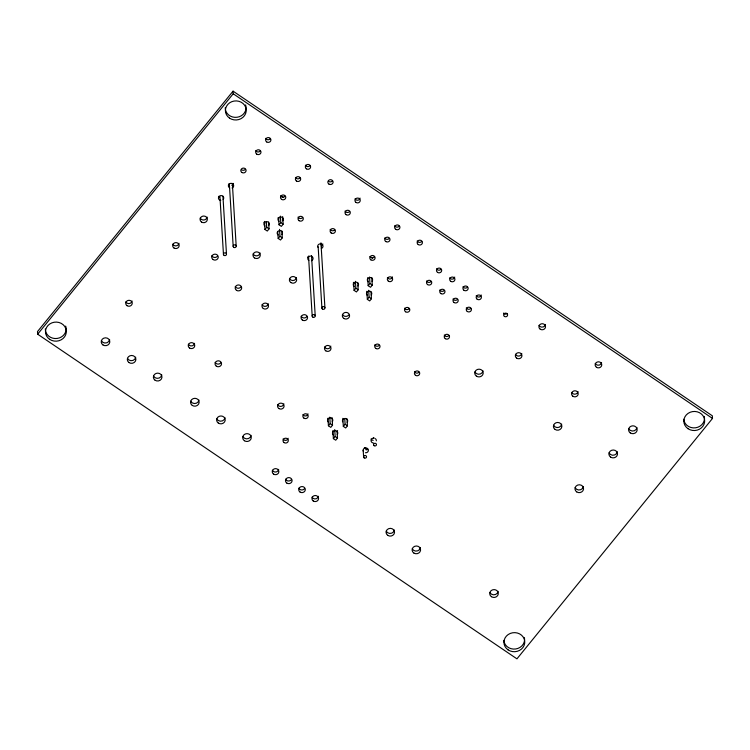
<?xml version="1.0" encoding="UTF-8"?>
<svg xmlns="http://www.w3.org/2000/svg" width="750" height="750" viewBox="0 0 750 750"><rect width="100%" height="100%" fill="white"/><g stroke="black" fill="none" stroke-linecap="round" stroke-linejoin="round"><path stroke-width="1.12" d="M233.053 91.153L37.5 331.566L37.659 334.191L516.947 658.847L712.5 418.434L712.341 415.809L233.053 91.153L233.212 93.778L37.659 334.191M268.631 221.991L269.053 228.881L267.291 231.047L264.947 229.462L266.709 227.297L266.353 221.55M282.666 216.628L283.134 224.194L281.372 226.359L279.028 224.775L280.791 222.609L280.387 216.122M281.878 230.963L282.3 237.853L280.538 240.019L278.194 238.434L279.956 236.269L279.534 229.378M357.778 282.9L358.2 289.791L356.438 291.956L354.094 290.372L355.856 288.206L355.434 281.316M371.812 277.538L372.281 285.113L370.519 287.269L368.175 285.684L369.938 283.519L369.534 277.031M371.025 291.881L371.447 298.762L369.684 300.928L367.341 299.344L369.103 297.178L368.681 290.287M332.072 417.656L332.531 425.203L330.769 427.369L328.425 425.784L330.188 423.619L329.794 417.131M337.069 431.166L337.491 438.047L335.728 440.212L333.384 438.628L335.147 436.462L334.725 429.572M347.016 418.931L347.438 425.822L345.675 427.987L343.331 426.403L345.094 424.237L344.747 418.491M233.212 93.778L712.5 418.434M280.744 195.666L283.566 197.578M369.891 256.584L372.712 258.497M280.791 222.609L283.134 224.194M369.938 283.519L372.281 285.113M266.709 227.297L269.053 228.881M279.956 236.269L282.3 237.853M355.856 288.206L358.2 289.791M369.103 297.178L371.447 298.762M345.094 424.237L347.438 425.822M330.188 423.619L332.531 425.203M335.147 436.462L337.491 438.047M368.175 285.684L367.716 278.137A15.591 4.05 -55.9 0 0 367.669 277.762M366.853 291.3L367.341 299.344M353.606 282.328L354.094 290.372M363.206 450.272L363.619 457.022M342.844 418.359L343.331 426.403M332.897 430.584L333.384 438.628M320.944 242.822L324.919 307.762M318.15 246.722L321.909 308.184M327.966 418.209L328.425 425.784M311.531 255.628L315.206 315.75M308.522 256.05L312.197 316.172M278.634 218.306L279.028 224.775M281.925 234.459A2.644 2.419 -3.5 0 0 281.4 231.075A2.644 2.419 -3.5 0 0 277.697 231.591L278.194 238.434M264.45 221.419L264.947 229.462M232.35 183.403L236.184 246.019M229.35 183.825L233.175 246.441M222.938 196.209L226.472 254.006M219.928 196.631L223.463 254.428M636.984 427.556A4.303 3.938 -3.5 0 1 628.762 428.709M617.316 451.744A4.303 3.938 -3.5 0 1 609.084 452.897M161.775 374.869A4.303 3.938 -3.5 0 1 153.553 376.022M135.703 357.216A4.303 3.938 -3.5 0 1 127.481 358.369M109.631 339.553A4.303 3.938 -3.5 0 1 101.409 340.706M225.019 417.712A4.303 3.938 -3.5 0 1 216.797 418.866M198.956 400.059A4.303 3.938 -3.5 0 1 190.734 401.212M481.209 294.984A2.606 2.381 -3.5 0 1 476.222 295.678M441.009 269.241A2.606 2.381 -3.5 0 1 436.528 268.791M470.775 308.344A2.606 2.381 -3.5 0 1 466.294 307.894M467.475 287.166A2.606 2.381 -3.5 0 1 462.994 286.716M444.309 290.419A2.606 2.381 -3.5 0 1 439.828 289.969M457.538 299.381A2.606 2.381 -3.5 0 1 453.056 298.931M431.072 281.456A2.606 2.381 -3.5 0 1 426.591 281.006M454.744 277.059A2.606 2.381 -3.5 0 1 449.756 277.753M132.056 300.975A3.263 2.981 -3.5 0 1 125.822 301.856M217.434 256.275A3.263 2.981 -3.5 0 1 211.838 255.712M178.987 243.281A3.263 2.981 -3.5 0 1 172.753 244.153M240.872 287.062A3.263 2.981 -3.5 0 1 235.275 286.5M194.569 343.322A3.263 2.981 -3.5 0 1 188.344 344.203M220.744 362.916A3.263 2.981 -3.5 0 1 215.147 362.353M268.303 303.778A3.263 2.981 -3.5 0 1 262.078 304.659M330.825 346.125A3.263 2.981 -3.5 0 1 324.591 347.006M483.019 370.847A4.237 3.872 -3.5 0 1 474.928 371.981M578.006 391.519A3.309 3.028 -3.5 0 1 571.678 392.409M521.775 353.428A3.309 3.028 -3.5 0 1 515.447 354.309M334.716 229.819A2.644 2.419 -3.5 0 1 330.169 229.359M299.991 177.881A2.644 2.419 -3.5 0 1 295.444 177.422M309.928 165.666A2.644 2.419 -3.5 0 1 305.381 165.216M270.234 138.778A2.644 2.419 -3.5 0 1 265.688 138.319M260.297 150.994A2.644 2.419 -3.5 0 1 255.75 150.534M389.316 238.387A2.644 2.419 -3.5 0 1 384.769 237.928M360.056 198.112A2.644 2.419 -3.5 0 1 355.003 198.825M349.613 211.5A2.644 2.419 -3.5 0 1 345.066 211.041M220.772 200.391A2.644 2.419 -3.5 0 1 218.559 197.306A2.644 2.419 -3.5 0 1 222.281 195.816A2.644 2.419 -3.5 0 1 223.2 199.416M219.338 197.316A2.644 2.419 -3.5 0 1 218.494 196.331M229.434 187.725A2.644 2.419 -3.5 0 1 229.219 184.022A2.644 2.419 -3.5 0 1 233.241 184.425A2.644 2.419 -3.5 0 1 232.059 187.988M233.484 183.412A2.644 2.419 -3.5 0 1 231.9 185.363M229.275 185.1A2.644 2.419 -3.5 0 1 228.431 184.125M308.663 257.812A2.644 2.419 -3.5 0 1 307.819 256.837M317.906 247.247A2.644 2.419 -3.5 0 1 319.303 244.059A2.644 2.419 -3.5 0 1 322.772 245.297A2.644 2.419 -3.5 0 1 321.384 248.494M322.809 243.919A2.644 2.419 -3.5 0 1 321.216 245.869M278.672 469.359A3.309 3.028 -3.5 0 1 272.344 470.25M291.272 479.784A3.309 3.028 -3.5 0 1 285.581 479.213M363.309 451.322A2.644 2.419 -3.5 0 1 365.138 447.994A2.644 2.419 -3.5 0 1 368.381 450.188A2.644 2.419 -3.5 0 1 365.419 452.756M373.369 442.987A2.644 2.419 -3.5 0 1 371.062 440.316A2.644 2.419 -3.5 0 1 374.006 438.169M375.272 438.628A2.644 2.419 -3.5 0 1 376.312 440.841M342.628 421.847A2.644 2.419 -3.5 0 1 345.375 418.463A2.644 2.419 -3.5 0 1 347.175 422.306M328.575 422.213A2.644 2.419 -3.5 0 1 328.05 418.819A2.644 2.419 -3.5 0 1 331.753 418.303A2.644 2.419 -3.5 0 1 332.278 421.688M333.534 435.038A2.644 2.419 -3.5 0 1 333.009 431.653A2.644 2.419 -3.5 0 1 336.713 431.128A2.644 2.419 -3.5 0 1 337.238 434.522M308.822 260.438A2.644 2.419 -3.5 0 1 308.597 256.734A2.644 2.419 -3.5 0 1 312.628 257.147A2.644 2.419 -3.5 0 1 311.447 260.7M354.309 286.519A2.644 2.419 -3.5 0 1 353.784 283.134A2.644 2.419 -3.5 0 1 357.488 282.609A2.644 2.419 -3.5 0 1 358.012 285.994M368.372 281.841A2.644 2.419 -3.5 0 1 367.847 278.456A2.644 2.419 -3.5 0 1 371.55 277.931A2.644 2.419 -3.5 0 1 372.075 281.316M367.538 295.481A2.644 2.419 -3.5 0 1 367.013 292.097A2.644 2.419 -3.5 0 1 370.716 291.581A2.644 2.419 -3.5 0 1 371.241 294.966M264.994 226.013A2.644 2.419 -3.5 0 1 264.459 222.628A2.644 2.419 -3.5 0 1 268.163 222.112A2.644 2.419 -3.5 0 1 268.697 225.497M279.056 221.334A2.644 2.419 -3.5 0 1 278.531 217.95A2.644 2.419 -3.5 0 1 282.234 217.434A2.644 2.419 -3.5 0 1 282.759 220.819M278.222 234.975A2.644 2.419 -3.5 0 1 277.697 231.591M367.697 449.156A2.644 2.419 -3.5 0 1 366.619 449.944M507.056 313.406A1.988 1.819 -3.5 0 1 503.634 313.059M374.409 256.706A2.644 2.419 -3.5 0 1 370.706 257.222M704.325 416.419A10.425 9.544 -3.5 0 1 695.569 427.8A10.425 9.544 -3.5 0 1 683.719 419.306M399.244 226.172A2.644 2.419 -3.5 0 1 394.697 225.712M524.419 637.603A10.425 9.544 -3.5 0 1 515.662 648.984A10.425 9.544 -3.5 0 1 503.803 640.491M409.134 308.644A2.644 2.419 -3.5 0 1 404.587 308.184M601.575 362.541A3.309 3.028 -3.5 0 1 595.247 363.431M545.344 324.45A3.309 3.028 -3.5 0 1 539.016 325.341M419.025 372.169A2.644 2.419 -3.5 0 1 414.478 371.709M283.884 403.828A3.263 2.981 -3.5 0 1 277.659 404.7M302.625 217.547A2.644 2.419 -3.5 0 1 298.069 217.088M394.341 530.034A4.237 3.872 -3.5 0 1 386.25 531.169M332.428 180.909A2.644 2.419 -3.5 0 1 328.725 181.425M392.447 276.881A2.644 2.419 -3.5 0 1 387.394 277.594M448.828 335.531A2.644 2.419 -3.5 0 1 444.281 335.072M354.15 283.894A2.644 2.419 -3.5 0 1 353.306 282.919M421.744 241.416A2.644 2.419 -3.5 0 1 417.197 240.956M348.703 315.066A3.647 3.337 -3.5 0 1 342.441 314.428M420.394 547.678A4.237 3.872 -3.5 0 1 412.294 548.812M379.331 345.281A2.644 2.419 -3.5 0 1 374.784 344.822M285.094 196.2A2.644 2.419 -3.5 0 1 281.391 196.725M245.4 169.312A2.644 2.419 -3.5 0 1 241.697 169.828M251.091 435.375A4.303 3.938 -3.5 0 1 242.869 436.528M304.5 488.747A3.309 3.028 -3.5 0 1 298.809 488.175M306.759 316.772A3.263 2.981 -3.5 0 1 301.153 316.209M318.375 496.256A3.309 3.028 -3.5 0 1 312.047 497.137M264.834 223.387A2.644 2.419 -3.5 0 1 263.981 222.413M337.584 430.725A2.644 2.419 -3.5 0 1 337.078 431.897M561.684 424.134A4.237 3.872 -3.5 0 1 553.584 425.269M498.113 591.337A4.303 3.938 -3.5 0 1 489.891 592.491M583.369 486.516A4.303 3.938 -3.5 0 1 575.147 487.669M207.159 217.097A3.647 3.337 -3.5 0 1 200.194 218.072M278.897 218.709A2.644 2.419 -3.5 0 1 278.053 217.734M260.091 252.947A3.647 3.337 -3.5 0 1 253.125 253.931M296.475 277.603A3.647 3.337 -3.5 0 1 289.509 278.578M307.997 413.831A2.644 2.419 -3.5 0 1 302.934 414.544M288.131 438.263A2.644 2.419 -3.5 0 1 283.069 438.966M373.209 440.363A2.644 2.419 -3.5 0 1 371.091 438.928M245.606 104.897A10.425 9.544 -3.5 0 1 237.122 117.253A10.425 9.544 -3.5 0 1 225.225 107.756M65.7 326.081A10.425 9.544 -3.5 0 1 57.206 338.438A10.425 9.544 -3.5 0 1 45.319 328.941M364.378 447.619A1.463 1.341 -3.5 0 1 365.756 449.738M373.969 437.981A1.463 1.341 -3.5 0 1 373.369 437.569M233.766 247.35A1.519 1.387 -3.5 0 0 236.184 246.384A1.519 1.387 -3.5 0 0 234.084 244.959A1.519 1.387 -3.5 0 0 233.766 247.35M224.062 255.347A1.519 1.387 -3.5 0 0 226.481 254.372A1.519 1.387 -3.5 0 0 224.372 252.947A1.519 1.387 -3.5 0 0 224.062 255.347M236.475 290.325A3.263 2.981 -3.5 0 0 241.659 288.253A3.263 2.981 -3.5 0 0 237.15 285.197A3.263 2.981 -3.5 0 0 236.475 290.325M630.291 432.928A4.303 3.938 -3.5 0 0 637.144 430.181A4.303 3.938 -3.5 0 0 631.191 426.15A4.303 3.938 -3.5 0 0 630.291 432.928M173.963 247.978A3.263 2.981 -3.5 0 0 179.147 245.906A3.263 2.981 -3.5 0 0 174.637 242.85A3.263 2.981 -3.5 0 0 173.963 247.978M610.622 457.116A4.303 3.938 -3.5 0 0 617.475 454.369A4.303 3.938 -3.5 0 0 611.512 450.338A4.303 3.938 -3.5 0 0 610.622 457.116M155.081 380.241A4.303 3.938 -3.5 0 0 161.934 377.494A4.303 3.938 -3.5 0 0 155.981 373.463A4.303 3.938 -3.5 0 0 155.081 380.241M129.019 362.578A4.303 3.938 -3.5 0 0 135.862 359.841A4.303 3.938 -3.5 0 0 129.909 355.8A4.303 3.938 -3.5 0 0 129.019 362.578M102.947 344.925A4.303 3.938 -3.5 0 0 109.791 342.178A4.303 3.938 -3.5 0 0 103.838 338.147A4.303 3.938 -3.5 0 0 102.947 344.925M192.263 405.422A4.303 3.938 -3.5 0 0 199.116 402.684A4.303 3.938 -3.5 0 0 193.162 398.644A4.303 3.938 -3.5 0 0 192.263 405.422M477.216 299.269A2.606 2.381 -3.5 0 0 481.369 297.609A2.606 2.381 -3.5 0 0 477.759 295.162A2.606 2.381 -3.5 0 0 477.216 299.269M437.522 272.381A2.606 2.381 -3.5 0 0 441.675 270.712A2.606 2.381 -3.5 0 0 438.066 268.275A2.606 2.381 -3.5 0 0 437.522 272.381M467.288 311.484A2.606 2.381 -3.5 0 0 471.431 309.816A2.606 2.381 -3.5 0 0 467.822 307.378A2.606 2.381 -3.5 0 0 467.288 311.484M463.988 290.306A2.606 2.381 -3.5 0 0 468.141 288.647A2.606 2.381 -3.5 0 0 464.531 286.2A2.606 2.381 -3.5 0 0 463.988 290.306M440.822 293.559A2.606 2.381 -3.5 0 0 444.966 291.891A2.606 2.381 -3.5 0 0 441.356 289.444A2.606 2.381 -3.5 0 0 440.822 293.559M454.05 302.522A2.606 2.381 -3.5 0 0 458.203 300.853A2.606 2.381 -3.5 0 0 454.594 298.416A2.606 2.381 -3.5 0 0 454.05 302.522M427.584 284.597A2.606 2.381 -3.5 0 0 431.737 282.928A2.606 2.381 -3.5 0 0 428.128 280.481A2.606 2.381 -3.5 0 0 427.584 284.597M450.75 281.344A2.606 2.381 -3.5 0 0 454.903 279.684A2.606 2.381 -3.5 0 0 451.294 277.238A2.606 2.381 -3.5 0 0 450.75 281.344M127.022 305.681A3.263 2.981 -3.5 0 0 132.216 303.6A3.263 2.981 -3.5 0 0 127.706 300.544A3.263 2.981 -3.5 0 0 127.022 305.681M213.038 259.537A3.263 2.981 -3.5 0 0 218.231 257.456A3.263 2.981 -3.5 0 0 213.713 254.4A3.263 2.981 -3.5 0 0 213.038 259.537M189.544 348.028A3.263 2.981 -3.5 0 0 194.728 345.947A3.263 2.981 -3.5 0 0 190.219 342.891A3.263 2.981 -3.5 0 0 189.544 348.028M216.347 366.188A3.263 2.981 -3.5 0 0 221.531 364.106A3.263 2.981 -3.5 0 0 217.022 361.05A3.263 2.981 -3.5 0 0 216.347 366.188M263.278 308.484A3.263 2.981 -3.5 0 0 268.463 306.403A3.263 2.981 -3.5 0 0 263.953 303.347A3.263 2.981 -3.5 0 0 263.278 308.484M325.791 350.831A3.263 2.981 -3.5 0 0 330.984 348.75A3.263 2.981 -3.5 0 0 326.475 345.694A3.263 2.981 -3.5 0 0 325.791 350.831M476.438 376.172A4.237 3.872 -3.5 0 0 483.178 373.472A4.237 3.872 -3.5 0 0 477.319 369.497A4.237 3.872 -3.5 0 0 476.438 376.172M572.897 396.253A3.309 3.028 -3.5 0 0 578.175 394.144A3.309 3.028 -3.5 0 0 573.591 391.041A3.309 3.028 -3.5 0 0 572.897 396.253M516.666 358.163A3.309 3.028 -3.5 0 0 521.934 356.053A3.309 3.028 -3.5 0 0 517.35 352.941A3.309 3.028 -3.5 0 0 516.666 358.163M331.172 232.959A2.644 2.419 -3.5 0 0 335.381 231.272A2.644 2.419 -3.5 0 0 331.725 228.787A2.644 2.419 -3.5 0 0 331.172 232.959M296.456 181.031A2.644 2.419 -3.5 0 0 300.666 179.344A2.644 2.419 -3.5 0 0 297 176.859A2.644 2.419 -3.5 0 0 296.456 181.031M306.384 168.816A2.644 2.419 -3.5 0 0 310.603 167.128A2.644 2.419 -3.5 0 0 306.938 164.644A2.644 2.419 -3.5 0 0 306.384 168.816M266.691 141.928A2.644 2.419 -3.5 0 0 270.9 140.241A2.644 2.419 -3.5 0 0 267.234 137.756A2.644 2.419 -3.5 0 0 266.691 141.928M256.753 154.134A2.644 2.419 -3.5 0 0 260.972 152.447A2.644 2.419 -3.5 0 0 257.306 149.972A2.644 2.419 -3.5 0 0 256.753 154.134M385.772 241.528A2.644 2.419 -3.5 0 0 389.981 239.841A2.644 2.419 -3.5 0 0 386.325 237.366A2.644 2.419 -3.5 0 0 385.772 241.528M356.006 202.425A2.644 2.419 -3.5 0 0 360.225 200.738A2.644 2.419 -3.5 0 0 356.559 198.262A2.644 2.419 -3.5 0 0 356.006 202.425M346.078 214.641A2.644 2.419 -3.5 0 0 350.287 212.953A2.644 2.419 -3.5 0 0 346.622 210.469A2.644 2.419 -3.5 0 0 346.078 214.641M273.562 474.094A3.309 3.028 -3.5 0 0 278.841 471.984A3.309 3.028 -3.5 0 0 274.256 468.881A3.309 3.028 -3.5 0 0 273.562 474.094M286.8 483.066A3.309 3.028 -3.5 0 0 292.069 480.947A3.309 3.028 -3.5 0 0 287.484 477.844A3.309 3.028 -3.5 0 0 286.8 483.066M229.556 118.144A10.425 9.544 -3.5 0 0 246.159 111.487A10.425 9.544 -3.5 0 0 231.722 101.709A10.425 9.544 -3.5 0 0 229.556 118.144M49.641 339.328A10.425 9.544 -3.5 0 0 66.253 332.672A10.425 9.544 -3.5 0 0 51.816 322.894A10.425 9.544 -3.5 0 0 49.641 339.328M508.088 649.866A10.425 9.544 -3.5 0 0 524.7 643.219A10.425 9.544 -3.5 0 0 510.262 633.441A10.425 9.544 -3.5 0 0 508.088 649.866M688.003 428.691A10.425 9.544 -3.5 0 0 704.606 422.034A10.425 9.544 -3.5 0 0 690.169 412.256A10.425 9.544 -3.5 0 0 688.003 428.691M504.431 316.425A1.988 1.819 -3.5 0 0 507.6 315.15A1.988 1.819 -3.5 0 0 504.844 313.294A1.988 1.819 -3.5 0 0 504.431 316.425M284.072 442.575A2.644 2.419 -3.5 0 0 288.291 440.887A2.644 2.419 -3.5 0 0 284.625 438.403A2.644 2.419 -3.5 0 0 284.072 442.575M303.938 418.144A2.644 2.419 -3.5 0 0 308.156 416.456A2.644 2.419 -3.5 0 0 304.491 413.972A2.644 2.419 -3.5 0 0 303.938 418.144M343.772 318.403A3.647 3.337 -3.5 0 0 349.566 316.078A3.647 3.337 -3.5 0 0 344.522 312.666A3.647 3.337 -3.5 0 0 343.772 318.403M290.841 282.553A3.647 3.337 -3.5 0 0 296.634 280.228A3.647 3.337 -3.5 0 0 291.591 276.806A3.647 3.337 -3.5 0 0 290.841 282.553M254.447 257.897A3.647 3.337 -3.5 0 0 260.25 255.572A3.647 3.337 -3.5 0 0 255.206 252.159A3.647 3.337 -3.5 0 0 254.447 257.897M201.516 222.047A3.647 3.337 -3.5 0 0 207.319 219.722A3.647 3.337 -3.5 0 0 202.275 216.309A3.647 3.337 -3.5 0 0 201.516 222.047M576.684 491.878A4.303 3.938 -3.5 0 0 583.538 489.141A4.303 3.938 -3.5 0 0 577.575 485.109A4.303 3.938 -3.5 0 0 576.684 491.878M491.419 596.7A4.303 3.938 -3.5 0 0 498.272 593.962A4.303 3.938 -3.5 0 0 492.319 589.931A4.303 3.938 -3.5 0 0 491.419 596.7M313.266 500.991A3.309 3.028 -3.5 0 0 318.534 498.881A3.309 3.028 -3.5 0 0 313.95 495.769A3.309 3.028 -3.5 0 0 313.266 500.991M300.028 492.028A3.309 3.028 -3.5 0 0 305.297 489.909A3.309 3.028 -3.5 0 0 300.722 486.806A3.309 3.028 -3.5 0 0 300.028 492.028M395.709 229.322A2.644 2.419 -3.5 0 0 399.919 227.634A2.644 2.419 -3.5 0 0 396.253 225.15A2.644 2.419 -3.5 0 0 395.709 229.322M370.866 259.847A2.644 2.419 -3.5 0 0 375.084 258.159A2.644 2.419 -3.5 0 0 371.419 255.684A2.644 2.419 -3.5 0 0 370.866 259.847M241.856 172.453A2.644 2.419 -3.5 0 0 246.066 170.766A2.644 2.419 -3.5 0 0 242.4 168.291A2.644 2.419 -3.5 0 0 241.856 172.453M281.55 199.35A2.644 2.419 -3.5 0 0 285.769 197.662A2.644 2.419 -3.5 0 0 282.103 195.178A2.644 2.419 -3.5 0 0 281.55 199.35M418.2 244.556A2.644 2.419 -3.5 0 0 422.409 242.869A2.644 2.419 -3.5 0 0 418.753 240.384A2.644 2.419 -3.5 0 0 418.2 244.556M388.397 281.194A2.644 2.419 -3.5 0 0 392.616 279.506A2.644 2.419 -3.5 0 0 388.95 277.022A2.644 2.419 -3.5 0 0 388.397 281.194M328.884 184.05A2.644 2.419 -3.5 0 0 333.094 182.363A2.644 2.419 -3.5 0 0 329.428 179.887A2.644 2.419 -3.5 0 0 328.884 184.05M299.081 220.688A2.644 2.419 -3.5 0 0 303.291 219A2.644 2.419 -3.5 0 0 299.625 216.525A2.644 2.419 -3.5 0 0 299.081 220.688M405.591 311.784A2.644 2.419 -3.5 0 0 409.8 310.097A2.644 2.419 -3.5 0 0 406.144 307.613A2.644 2.419 -3.5 0 0 405.591 311.784M375.787 348.422A2.644 2.419 -3.5 0 0 379.997 346.734A2.644 2.419 -3.5 0 0 376.341 344.25A2.644 2.419 -3.5 0 0 375.787 348.422M445.284 338.672A2.644 2.419 -3.5 0 0 449.503 336.984A2.644 2.419 -3.5 0 0 445.837 334.5A2.644 2.419 -3.5 0 0 445.284 338.672M415.481 375.309A2.644 2.419 -3.5 0 0 419.7 373.622A2.644 2.419 -3.5 0 0 416.034 371.147A2.644 2.419 -3.5 0 0 415.481 375.309M540.225 329.184A3.309 3.028 -3.5 0 0 545.503 327.075A3.309 3.028 -3.5 0 0 540.919 323.972A3.309 3.028 -3.5 0 0 540.225 329.184M596.466 367.284A3.309 3.028 -3.5 0 0 601.744 365.166A3.309 3.028 -3.5 0 0 597.159 362.062A3.309 3.028 -3.5 0 0 596.466 367.284M413.803 553.003A4.237 3.872 -3.5 0 0 420.553 550.303A4.237 3.872 -3.5 0 0 414.684 546.328A4.237 3.872 -3.5 0 0 413.803 553.003M387.759 535.359A4.237 3.872 -3.5 0 0 394.509 532.659A4.237 3.872 -3.5 0 0 388.641 528.684A4.237 3.872 -3.5 0 0 387.759 535.359M555.103 429.459A4.237 3.872 -3.5 0 0 561.844 426.759A4.237 3.872 -3.5 0 0 555.984 422.784A4.237 3.872 -3.5 0 0 555.103 429.459M278.859 408.534A3.263 2.981 -3.5 0 0 284.053 406.453A3.263 2.981 -3.5 0 0 279.534 403.397A3.263 2.981 -3.5 0 0 278.859 408.534M302.353 320.044A3.263 2.981 -3.5 0 0 307.547 317.963A3.263 2.981 -3.5 0 0 303.038 314.906A3.263 2.981 -3.5 0 0 302.353 320.044M218.334 423.084A4.303 3.938 -3.5 0 0 225.188 420.338A4.303 3.938 -3.5 0 0 219.225 416.306A4.303 3.938 -3.5 0 0 218.334 423.084M244.406 440.738A4.303 3.938 -3.5 0 0 251.25 438A4.303 3.938 -3.5 0 0 245.297 433.969A4.303 3.938 -3.5 0 0 244.406 440.738M322.5 309.094A1.519 1.387 -3.5 0 0 324.919 308.119A1.519 1.387 -3.5 0 0 322.819 306.694A1.519 1.387 -3.5 0 0 322.5 309.094M312.797 317.081A1.519 1.387 -3.5 0 0 315.216 316.106A1.519 1.387 -3.5 0 0 313.106 314.681A1.519 1.387 -3.5 0 0 312.797 317.081M374.119 445.688A1.463 1.341 -3.5 0 0 376.453 444.75A1.463 1.341 -3.5 0 0 374.428 443.381A1.463 1.341 -3.5 0 0 374.119 445.688M364.191 457.903A1.463 1.341 -3.5 0 0 366.525 456.966A1.463 1.341 -3.5 0 0 364.491 455.587A1.463 1.341 -3.5 0 0 364.191 457.903"/></g></svg>
